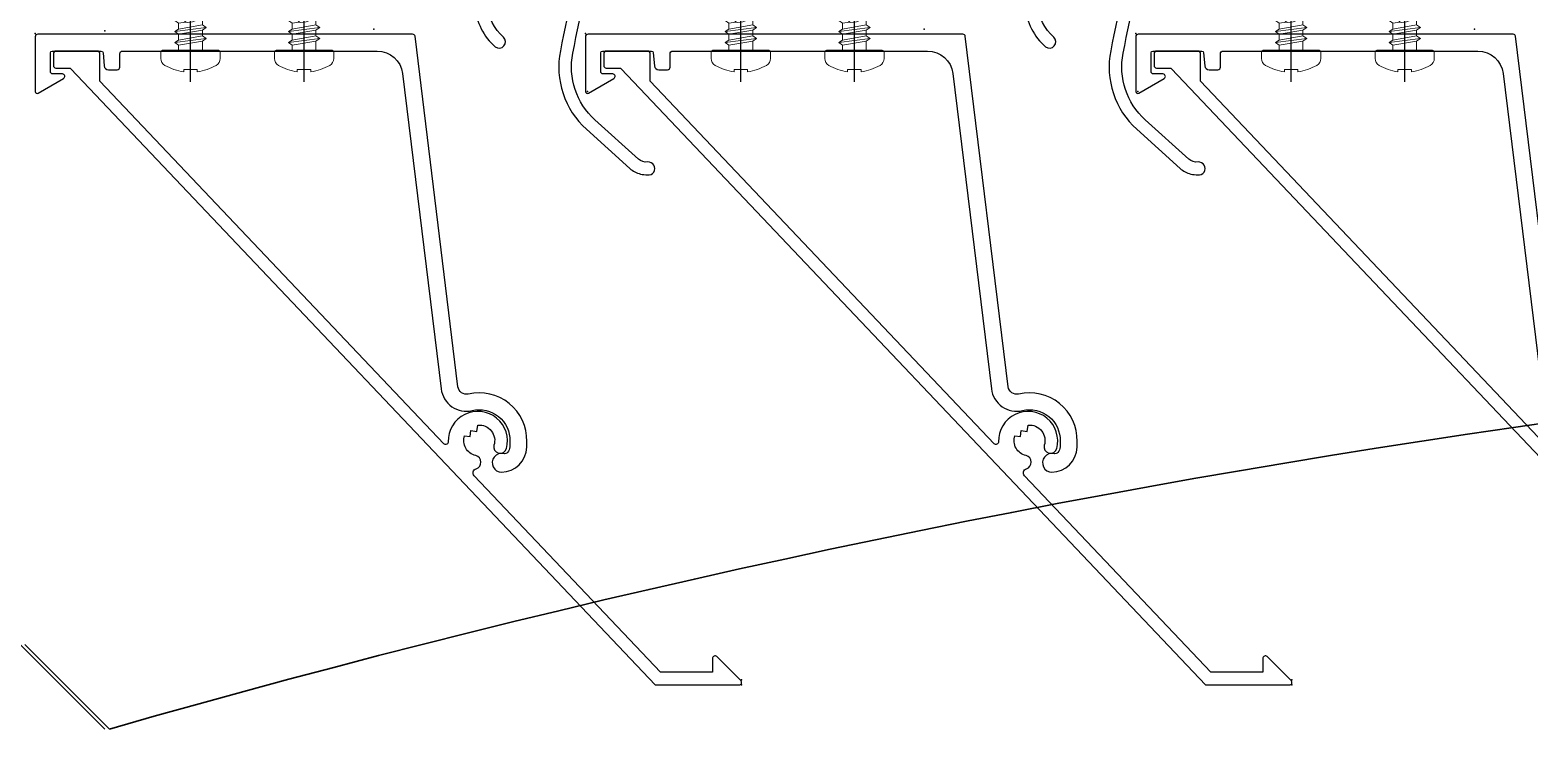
# Model space of a CAD drawing. Header units: millimetres. Extents: x -4391136 to -1798569, y -886572 to -291056.
# Drawn here: x -2454540.4 to -2454363.3, y -393615.9 to -393533.3 of the extents above; entities that cross this region are included whole.
import ezdxf

# ---------------------------------------------------------------- set-up
doc = ezdxf.new("R2010")
doc.units = ezdxf.units.MM
doc.linetypes.add('CENTER', pattern=[50.800000000000004, 31.75, -6.35, 6.35, -6.35])
for name, color, linetype in [('010 - ASPG_ACCESSORIES_MAIN_COLOR_1', 7, 'Continuous'), ('010 - ASPG_EXTR_MAIN_COLOR_2', 7, 'Continuous'), ('010 - ASPG_FRAMING_CUT_COLOR_4', 7, 'Continuous'), ('010 - ASPG_FRAMING_HATCH_', 7, 'Continuous'), ('010 - ASPG_FRAMING_SUB_COLOR_2', 7, 'Continuous'), ('_PP-Dim', 7, 'Continuous'), ('Center Line', 7, 'CENTER'), ('Xref-C-1-PP17-AR-2214-01-B$0$A-GLAZ-CURT', 7, 'Continuous')]:
    doc.layers.add(name, color=color, linetype=linetype)
for name, color, linetype, plot in [('010 - ASPG_EXTR_DEF_SUB', 7, 'Continuous', False), ('010 - ASPG_FASTERN_DEF_SUB', 7, 'Continuous', False), ('010 - ASPG_FRAMING_DEF_SUB', 7, 'Continuous', False)]:
    doc.layers.add(name, color=color, linetype=linetype, plot=plot)
doc.layers.add('SCREW', color=7, linetype='Continuous', lineweight=5)
pattern_1 = [(270, (1257419.243240032, -520041.6224064054), (0.6549599250656583, -1.134423872092541), [0.7562825813950264, -1.512565162790053]), (29.99999999999978, (1257419.243240032, -520041.6224064054), (0.6549599293588203, 1.134423869613882), [0.7562825813950259, -1.512565162790052]), (329.9999999999998, (1257419.243240032, -520041.6224064054), (1.309919854424478, -2.478657937293614e-09), [-1.512565162790051, 0.7562825813950254])]
pattern_2 = [(314.9999999999999, (1257419.492862033, -520021.6224064054), (1.336931354494228, 1.336931354494224), []), (44.99999999999984, (1257419.492862033, -520021.6224064054), (-1.336931354494223, 1.336931354494228), [])]
pattern_3 = [(270, (1257419.442484036, -520043.9224064054), (0.6549599250656583, -1.134423872092541), [0.7562825813950264, -1.512565162790053]), (29.99999999999978, (1257419.442484036, -520043.9224064054), (0.6549599293588203, 1.134423869613882), [0.7562825813950259, -1.512565162790052]), (329.9999999999998, (1257419.442484036, -520043.9224064054), (1.309919854424478, -2.478657937293614e-09), [-1.512565162790051, 0.7562825813950254])]
pattern_4 = [(314.9999999999999, (1257419.192862035, -520023.9224064054), (1.336931354494228, 1.336931354494224), []), (44.99999999999984, (1257419.192862035, -520023.9224064054), (-1.336931354494223, 1.336931354494228), [])]

# ---------------------------------------------------------------- blocks, each defined once
blk = doc.blocks.new('Xref-C-1-PP17-AR-2214-01-B$0$DPA_Curved type B - Curved Type B-V45-ENTRANCE 2 - LOWER ROOF FLOOR PLAN01-flat-1')
at = {"layer": 'Xref-C-1-PP17-AR-2214-01-B$0$A-GLAZ-CURT', "lineweight": 9}
h = blk.add_hatch(dxfattribs=at)
h.set_pattern_fill('ACET-2D-FP_28', angle=90, style=0, pattern_type=2)
h.set_pattern_definition([(49.99999999999999, (2729937.736, 503333.3970000008), (-459.0337474724126, 385.1750482020262), [76.2, -838.2]), (355, (2729937.736, 503333.3970000008), (65.28252745750682, 746.1827032957547), [60.96000000000002, -670.5600000000001]), (100.451, (2729998.464, 503328.0840000007), (-693.3830033246076, -127.8976821547151), [64.76000000000005, -712.3600000000005]), (46.18400000000002, (2729937.736, 503536.5970000007), (-648.57248621923, 622.3064181256742), [114.3, -1257.299999999999]), (96.63599999999998, (2730028.096000001, 503522.5830000007), (-1050.534318683824, -122.2199233656637), [97.14000000000117, -1068.540000000013]), (351.184, (2729937.736, 503536.5970000007), (172.1971373415032, 1110.274966525139), [91.44000000000007, -1005.840000000001]), (21.00000000000002, (2730039.336000001, 503485.7970000007), (-214.7433929342338, 559.4256646482162), [76.20000000000027, -838.2000000000031]), (326, (2730039.336000001, 503485.7970000007), (418.8539380654042, 620.9765000836201), [60.95999999999974, -670.559999999997]), (71.45100000000002, (2730089.874, 503451.7080000007), (-668.4524660190125, 224.2969172171013), [64.75999999999986, -712.3599999999984]), (37.50000000000001, (2729937.736, 503333.3970000008), (-158.7692420154775, 206.9121046213362), [33.528, -628.904, 33.528, -1320.292]), (37.50000000000001, (2729937.736, 503333.3970000008), (-158.7692420154775, 206.9121046213362), [-695.96, -647.192, 33.528, -639.572]), (7.499999999999995, (2729937.736, 503333.3970000008), (-47.30360574389218, 359.3065578758988), [33.52799999999999, -354.5839999999999, 33.52799999999999, -870.204]), (7.499999999999995, (2729937.736, 503333.3970000008), (-47.30360574389218, 359.3065578758988), [-421.64, -613.6639999999999, 33.52799999999999, -223.012]), (327.5, (2729711.168000001, 503333.3970000008), (146.1911639370438, 229.474161533996), [33.52800000000036, -220.4720000000024, -1844.04000000002]), (327.5, (2729711.168000001, 503333.3970000008), (146.1911639370438, 229.474161533996), [-254.0000000000028, 33.52800000000036, -758.9520000000082, -1051.560000000011]), (327.5, (2729711.168000001, 503333.3970000008), (146.1911639370438, 229.474161533996), [-1046.480000000011, 33.52800000000036, -1018.032000000011]), (317.5, (2729609.568, 503333.3970000008), (321.0978918266118, 350.4168590258025), [33.52799999999964, -296.6719999999968, 33.52799999999964, -1239.519999999987]), (317.5, (2729609.568, 503333.3970000008), (321.0978918266118, 350.4168590258025), [-363.7279999999961, -492.7599999999947, 33.52799999999964, -713.2319999999922])])
h.paths.add_polyline_path([(-3.259629011154175e-09, -671.488426612399), (-3.259629011154175e-09, -750.0000001529115), (149.9999999967404, -750.0000001529115), (149.9999999967404, -700.0000001529697), (189.999999997206, -700.0000001529697), (199.999999997206, -690.0000001530279), (173.1051923334599, -576.677522799524), (156.8743433556519, -461.3437719100621), (151.4483587355353, -345.0000000798609), (156.8743433412164, -228.6562282490777), (173.2759108911268, -112.603146939131), (199.9999999529682, -6.402842700481415e-10), (173.1051923055202, 113.3224773565307), (156.8743433435448, 228.6562282480299), (151.4483587383293, 345.0000000788714), (156.8743433584459, 461.3437719088979), (173.2759108911268, 577.3968530856073), (199.999999997206, 690.0000001520966), (189.999999997206, 700.0000001521548), (149.9999999967404, 700.0000001521548), (149.9999999967404, 750.0000001518638), (-3.259629011154175e-09, 750.0000001518638)])
at = {"layer": 'Xref-C-1-PP17-AR-2214-01-B$0$A-GLAZ-CURT', "color": 7, "lineweight": 35}
blk.add_line((190, -700.0000001524459), (200, -690.0000001525041), dxfattribs=at)
blk.add_arc((1401.480889263563, -344.9999999998836), 1250.032530524975, 163.9788116685254, 196.0211883410912, dxfattribs=at)
blk = doc.blocks.new('Xref-C-1-PP17-AR-2214-01-B$0$DPA_Curved type B - Curved Type B-V35-ENTRANCE 2 - LOWER ROOF FLOOR PLAN01-flat-1')
at = {"layer": 'Xref-C-1-PP17-AR-2214-01-B$0$A-GLAZ-CURT', "color": 7}
for p, q in [((190, -700.0000001524459), (200, -690.0000001524459)), ((200, -690.0000001524459), (190, -700.0000001524459))]:
    blk.add_line(p, q, dxfattribs=at)
blk = doc.blocks.new('W-1-PP17-ENT2_REV00_20260526-152612_EX_LOPF-1')
at = {"color": 7, "rotation": 270}
for name, p in [('Xref-C-1-PP17-AR-2214-01-B$0$DPA_Curved type B - Curved Type B-V35-ENTRANCE 2 - LOWER ROOF FLOOR PLAN01-flat-1', (-6684.999999696855, -10205.0088198926)), ('Xref-C-1-PP17-AR-2214-01-B$0$DPA_Curved type B - Curved Type B-V45-ENTRANCE 2 - LOWER ROOF FLOOR PLAN01-flat-1', (-6684.450245452113, -10205.0088198926))]:
    blk.add_blockref(name, p, dxfattribs=at)
blk = doc.blocks.new('*U3397')
at = {"layer": '010 - ASPG_FRAMING_HATCH_', "transparency": 33554585}
h = blk.add_hatch(dxfattribs=at)
h.set_pattern_fill('ANSI32', scale=0.25)
h.set_pattern_definition([(45, (0, 0), (-1.683798022700467, 1.683798022700467), []), (45, (1.1225325, 0), (-1.683798022700467, 1.683798022700467), [])])
edge = h.paths.add_edge_path()
edge.add_line((2.000000000009768, -50.0000000001819), (2.000000000009536, -75.00000000027285))
edge.add_line((2.000000000009536, -75.00000000027285), (-1.376676550535194e-14, -75.00000000027285))
edge.add_line((-1.377727649045784e-14, -75.00000000027285), (2.183725214694612e-13, -49.00000000020555))
edge.add_arc((0.9999999999907824, -49.00000000021976), 0.999999999990564, 89.99999999918577, 179.9999999991858, ccw=False)
edge.add_line((1.000000000004993, -48.00000000022919), (62.99999999987471, -48.00000000022955))
edge.add_arc((62.99999999988892, -47.00000000023898), 0.999999999990564, 269.9999999991858, 359.9999999991858)
edge.add_line((63.99999999987948, -47.00000000025319), (63.99999999987995, 47.00000000025248))
edge.add_arc((62.99999999988939, 47.00000000023827), 0.999999999990564, 8.142219984623432e-10, 90.00000000081424)
edge.add_line((62.99999999987518, 48.00000000022884), (1.000000000005464, 48.00000000022919))
edge.add_arc((0.9999999999912551, 49.00000000021976), 0.999999999990564, 180.0000000008142, 270.0000000008142, ccw=False)
edge.add_line((6.91122180303467e-13, 49.00000000020555), (9.232719782633861e-13, 75.00000000027285))
edge.add_line((9.232719782633861e-13, 75.00000000027285), (2.000000000010473, 75.00000000027285))
edge.add_line((2.000000000010473, 75.00000000027285), (2.000000000010241, 50.0000000001819))
edge.add_line((2.000000000010241, 50.0000000001819), (140.9999999998781, 50.00000000018107))
edge.add_line((140.9999999998781, 50.00000000018107), (140.9999999998781, 41.00000000016652))
edge.add_arc((139.9999999998876, 41.00000000018073), 0.999999999990564, 269.9999999991858, 359.9999999991858, ccw=False)
edge.add_line((139.9999999998734, 40.00000000019017), (131.999999999892, 40.00000000019029))
edge.add_arc((131.9999999998778, 41.00000000018085), 0.999999999990564, 180.0000000008142, 270.0000000008142, ccw=False)
edge.add_line((130.9999999998872, 41.00000000016664), (130.9999999998872, 47.00000000025214))
edge.add_arc((129.9999999998967, 47.00000000023793), 0.999999999990564, 8.142219984623432e-10, 90.00000000081424)
edge.add_line((129.9999999998824, 48.00000000022849), (66.99999999989429, 48.00000000022884))
edge.add_arc((66.99999999988007, 47.00000000023827), 0.999999999990564, 89.99999999918577, 179.9999999991858)
edge.add_line((65.99999999988951, 47.00000000025248), (65.99999999988903, -47.00000000025319))
edge.add_arc((66.99999999987959, -47.00000000023898), 0.999999999990564, 180.0000000008142, 270.0000000008142)
edge.add_line((66.9999999998938, -48.00000000022955), (129.9999999998819, -48.0000000002299))
edge.add_arc((129.9999999998961, -47.00000000023933), 0.999999999990564, 269.9999999991858, 359.9999999991858)
edge.add_line((130.9999999998867, -47.00000000025354), (130.9999999998868, -41.00000000357866))
edge.add_arc((131.9999999998773, -41.00000000359287), 0.999999999990564, 89.99999999918577, 179.9999999991858, ccw=False)
edge.add_line((131.9999999998915, -40.0000000036023), (139.9999999998729, -40.00000000360242))
edge.add_arc((139.9999999998871, -41.00000000359299), 0.999999999990564, 8.14225131762214e-10, 90.00000000081423, ccw=False)
edge.add_line((140.9999999998777, -41.00000000357878), (140.9999999998776, -50.00000000632181))
edge.add_line((140.9999999998776, -50.00000000632181), (2.000000000009777, -50.0000000001819))
h.paths.add_polyline_path([(138.9999999998686, 48.00000000022837), (138.9999999998686, 42.00000000355348), (132.9999999998968, 42.0000000035536), (132.9999999998968, 48.00000000022849)], flags=16)
h.paths.add_polyline_path([(138.999999999868, -48.00000000023002), (138.9999999998681, -42.00000000355513), (132.9999999998963, -42.00000000355501), (132.9999999998962, -48.00000000023001)], flags=16)
at = {"layer": '010 - ASPG_FRAMING_HATCH_'}
h = blk.add_hatch(dxfattribs=at)
h.set_pattern_fill('ANSI37', scale=0.5954980955866349, angle=-90.00000000000001)
h.set_pattern_definition(pattern_2)
edge = h.paths.add_edge_path()
edge.add_ellipse((57.77220869647454, 55.00000000111321), major_axis=(-3.509070088518285e-14, -4.999999999272404), ratio=0.6444816938462435, start_angle=0, end_angle=180)
edge.add_line((57.77220869647455, 60.00000000018189), (61.99999999977764, 60.00000000018189))
edge.add_arc((61.99999999977037, 60.30000000023573), 0.3000000000538421, -89.99999999861039, -1.389609784768862e-09)
edge.add_line((62.29999999982421, 60.30000000022845), (62.29999999982421, 61.00000000018188))
edge.add_line((62.29999999982421, 61.00000000018188), (61.79999999982421, 61.50000000041472))
edge.add_line((61.79999999982421, 61.50000000041472), (62.29999999982421, 62.00000000018188))
edge.add_line((62.29999999982421, 62.00000000018188), (61.79999999982421, 62.50000000041472))
edge.add_line((61.79999999982421, 62.50000000041472), (62.29999999982421, 63.00000000018188))
edge.add_line((62.29999999982421, 63.00000000018188), (61.79999999982421, 63.50000000018188))
edge.add_line((61.79999999982421, 63.50000000018188), (62.29999999982421, 64.00000000018188))
edge.add_line((62.29999999982421, 64.00000000018188), (62.29999999982421, 65.00000000018188))
edge.add_line((62.29999999982421, 65.00000000018188), (63.29999999970779, 65.00000000018188))
edge.add_line((63.29999999970779, 65.00000000018188), (63.79999999970779, 65.50000000018188))
edge.add_line((63.79999999970779, 65.50000000018188), (64.2999999997078, 65.00000000018188))
edge.add_line((64.2999999997078, 65.00000000018188), (64.7999999997078, 65.50000000018188))
edge.add_line((64.7999999997078, 65.50000000018188), (65.2999999997078, 65.00000000018188))
edge.add_line((65.2999999997078, 65.00000000018188), (65.7999999997078, 65.50000000018188))
edge.add_line((65.7999999997078, 65.50000000018188), (66.29999999982421, 65.00000000018188))
edge.add_line((66.29999999982421, 65.00000000018188), (66.99999999977764, 65.00000000018188))
edge.add_arc((66.99999999974126, 65.30000000014842), 0.2999999999665306, -89.99999999305199, 1.528565674358258e-08)
edge.add_line((67.2999999997078, 65.30000000022845), (67.30017822586116, 60.00000000018188))
edge.add_arc((77.20009572393145, 55.00000000088038), 11.09091368921486, 153.2037265686182, 206.7962734313818)
edge.add_line((67.30017822586116, 50.00000000157887), (57.77220869647455, 50.00000000157887))
h = blk.add_hatch(dxfattribs=at)
h.set_pattern_fill('ANSI37', scale=0.5954980955866349, angle=-90.00000000000001)
h.set_pattern_definition(pattern_4)
edge = h.paths.add_edge_path()
edge.add_ellipse((11.52796953010241, 55.00000000111323), major_axis=(-3.510345640540481e-14, -4.999999999272404), ratio=0.6444816938462435, start_angle=180, end_angle=360, ccw=False)
edge.add_line((11.52796953010241, 60.00000000018191), (2.00000000074399, 60.00000000018191))
edge.add_arc((-7.899917497165894, 55.00000000111323), 11.09091368915029, -26.79627343179601, 26.796273430967574, ccw=False)
edge.add_line((2.000000000715794, 50.00000000157889), (11.52796953007421, 50.00000000157889))
h = blk.add_hatch(dxfattribs=at)
h.set_pattern_fill('HONEY', scale=0.238199238234654, angle=-90.00000000000001)
h.set_pattern_definition(pattern_3)
edge = h.paths.add_edge_path()
edge.add_ellipse((11.7775915319535, 55.00000000111977), major_axis=(-3.509070088518285e-14, -4.999999999272404), ratio=0.6444816938462435, start_angle=0, end_angle=360, ccw=False)
h = blk.add_hatch(dxfattribs=at)
h.set_pattern_fill('HONEY', scale=0.238199238234654, angle=-90.00000000000001)
h.set_pattern_definition(pattern_1)
edge = h.paths.add_edge_path()
edge.add_ellipse((57.52258669462346, 55.00000000111321), major_axis=(-3.509070088518285e-14, -4.999999999272404), ratio=0.6444816938462435, start_angle=0, end_angle=360)
h = blk.add_hatch(dxfattribs=at)
h.set_pattern_fill('ANSI37', scale=0.5954980955866349, angle=-90.00000000000001)
h.set_pattern_definition(pattern_4)
edge = h.paths.add_edge_path()
edge.add_ellipse((11.52796953010241, -55.00000000111394), major_axis=(-3.510345640540481e-14, 4.999999999272404), ratio=0.6444816938462435, start_angle=0, end_angle=180)
edge.add_line((11.52796953010241, -60.00000000018262), (2.00000000074399, -60.00000000018262))
edge.add_arc((-7.899917497165894, -55.00000000111394), 11.09091368915029, 333.2037265690324, 386.796273431796)
edge.add_line((2.000000000715794, -50.0000000015796), (11.52796953007421, -50.0000000015796))
h = blk.add_hatch(dxfattribs=at)
h.set_pattern_fill('HONEY', scale=0.238199238234654, angle=-90.00000000000001)
h.set_pattern_definition(pattern_3)
edge = h.paths.add_edge_path()
edge.add_ellipse((11.7775915319535, -55.00000000112048), major_axis=(-3.509070088518285e-14, 4.999999999272404), ratio=0.6444816938462435, start_angle=0, end_angle=360)
h = blk.add_hatch(dxfattribs=at)
h.set_pattern_fill('HONEY', scale=0.238199238234654, angle=-90.00000000000001)
h.set_pattern_definition(pattern_1)
edge = h.paths.add_edge_path()
edge.add_ellipse((57.52258669462346, -55.00000000111392), major_axis=(-3.509070088518285e-14, 4.999999999272404), ratio=0.6444816938462435, start_angle=0, end_angle=360, ccw=False)
h = blk.add_hatch(dxfattribs=at)
h.set_pattern_fill('ANSI37', scale=0.5954980955866349, angle=-90.00000000000001)
h.set_pattern_definition(pattern_2)
edge = h.paths.add_edge_path()
edge.add_ellipse((57.77220869647454, -55.00000000111392), major_axis=(-3.509070088518285e-14, 4.999999999272404), ratio=0.6444816938462435, start_angle=180, end_angle=360, ccw=False)
edge.add_line((57.77220869647455, -60.0000000001826), (61.99999999977764, -60.0000000001826))
edge.add_arc((61.99999999977037, -60.30000000023644), 0.3000000000538421, 360.0000000013896, 449.9999999986104, ccw=False)
edge.add_line((62.29999999982421, -60.30000000022916), (62.29999999982421, -61.0000000001826))
edge.add_line((62.29999999982421, -61.0000000001826), (61.79999999982421, -61.50000000041543))
edge.add_line((61.79999999982421, -61.50000000041543), (62.29999999982421, -62.0000000001826))
edge.add_line((62.29999999982421, -62.0000000001826), (61.79999999982421, -62.50000000041543))
edge.add_line((61.79999999982421, -62.50000000041543), (62.29999999982421, -63.0000000001826))
edge.add_line((62.29999999982421, -63.0000000001826), (61.79999999982421, -63.5000000001826))
edge.add_line((61.79999999982421, -63.5000000001826), (62.29999999982421, -64.0000000001826))
edge.add_line((62.29999999982421, -64.0000000001826), (62.29999999982421, -65.0000000001826))
edge.add_line((62.29999999982421, -65.0000000001826), (63.29999999970779, -65.0000000001826))
edge.add_line((63.29999999970779, -65.0000000001826), (63.79999999970779, -65.5000000001826))
edge.add_line((63.79999999970779, -65.5000000001826), (64.2999999997078, -65.0000000001826))
edge.add_line((64.2999999997078, -65.0000000001826), (64.7999999997078, -65.5000000001826))
edge.add_line((64.7999999997078, -65.5000000001826), (65.2999999997078, -65.0000000001826))
edge.add_line((65.2999999997078, -65.0000000001826), (65.7999999997078, -65.5000000001826))
edge.add_line((65.7999999997078, -65.5000000001826), (66.29999999982421, -65.0000000001826))
edge.add_line((66.29999999982421, -65.0000000001826), (66.99999999977764, -65.0000000001826))
edge.add_arc((66.99999999974126, -65.30000000014913), 0.2999999999665306, 359.99999998471435, 449.999999993052, ccw=False)
edge.add_line((67.2999999997078, -65.30000000022916), (67.30017822586116, -60.0000000001826))
edge.add_arc((77.20009572393145, -55.00000000088109), 11.09091368921486, 153.2037265686182, 206.7962734313818, ccw=False)
edge.add_line((67.30017822586116, -50.00000000157958), (57.77220869647455, -50.00000000157958))
at = {"layer": '010 - ASPG_FASTERN_DEF_SUB', "color": 7}
blk.add_point((0, 0), dxfattribs=at)
at = {"layer": '010 - ASPG_FRAMING_CUT_COLOR_4', "color": 7}
blk.add_lwpolyline([(2.000000000009768, -50.0000000001819), (2.000000000009536, -75.00000000027285), (-1.377727649045784e-14, -75.00000000027285), (2.183725214694612e-13, -49.00000000020555, -0.414213562373095), (1.000000000004993, -48.00000000022919), (62.99999999987471, -48.00000000022955, 0.414213562373095), (63.99999999987948, -47.00000000025319), (63.99999999987995, 47.00000000025248, 0.414213562373095), (62.99999999987518, 48.00000000022884), (1.000000000005466, 48.00000000022919, -0.414213562373095), (6.91122180303467e-13, 49.00000000020555), (9.232719782633861e-13, 75.00000000027285), (2.000000000010473, 75.00000000027285), (2.000000000010241, 50.0000000001819), (140.9999999998781, 50.00000000018107), (140.9999999998781, 41.00000000016652, -0.414213562373095), (139.9999999998734, 40.00000000019017), (131.999999999892, 40.00000000019029, -0.414213562373095), (130.9999999998872, 41.00000000016664), (130.9999999998872, 47.00000000025214, 0.414213562373095), (129.9999999998824, 48.00000000022849), (66.99999999989429, 48.00000000022884, 0.414213562373095), (65.99999999988951, 47.00000000025248), (65.99999999988903, -47.00000000025319, 0.414213562373095), (66.9999999998938, -48.00000000022955), (129.9999999998819, -48.0000000002299, 0.414213562373095), (130.9999999998867, -47.00000000025354), (130.9999999998868, -41.00000000357866, -0.414213562373095), (131.9999999998915, -40.0000000036023), (139.9999999998729, -40.00000000360242, -0.414213562373095), (140.9999999998777, -41.00000000357878), (140.9999999998776, -50.00000000632181)], format="xyb", close=True, dxfattribs=at)
for points in [[(138.9999999998686, 48.00000000022837), (138.9999999998686, 42.00000000355348), (132.9999999998968, 42.0000000035536), (132.9999999998968, 48.00000000022849)], [(138.999999999868, -48.00000000023002), (138.9999999998681, -42.00000000355513), (132.9999999998963, -42.00000000355501), (132.9999999998962, -48.00000000023001)]]:
    blk.add_lwpolyline(points, close=True, dxfattribs=at)
at = {"layer": '010 - ASPG_FRAMING_DEF_SUB', "color": 7, "transparency": 33554508}
blk.add_line((136.4999999998283, 2.131628207280301e-14), (-4.500000000049795, 2.131628207280301e-14), dxfattribs=at)
at = {"layer": '010 - ASPG_FRAMING_DEF_SUB', "color": 7, "transparency": 33554457}
for points in [[(54.30017822586116, 50.00000000157887), (67.30017822586116, 50.00000000157887), (67.30017822586116, 65.50000000018188), (54.30017822586116, 65.50000000018188)], [(2.000000000715794, 50.00000000157889), (15.00000000071579, 50.00000000158543), (15.00000000071579, 60.00000000039217), (2.000000000715794, 60.00000000038563)], [(2.000000000715794, -50.0000000015796), (15.00000000071579, -50.00000000158614), (15.00000000071579, -60.00000000039288), (2.000000000715794, -60.00000000038634)], [(54.30017822586116, -50.00000000157958), (67.30017822586116, -50.00000000157958), (67.30017822586116, -65.5000000001826), (54.30017822586116, -65.5000000001826)]]:
    blk.add_lwpolyline(points, close=True, dxfattribs=at)
at = {"layer": '010 - ASPG_FRAMING_SUB_COLOR_2', "color": 7}
for points in [[(57.52258669462346, 50.00000000157888), (67.30017822586116, 50.00000000157887, -0.2381992382621886), (67.30017822586116, 60.00000000018188), (67.2999999997078, 65.30000000022845, -0.4142135624157165), (66.99999999977764, 65.00000000018188), (66.29999999982421, 65.00000000018188), (65.7999999997078, 65.50000000018188), (65.2999999997078, 65.00000000018188), (64.7999999997078, 65.50000000018188), (64.2999999997078, 65.00000000018188), (63.79999999970779, 65.50000000018188), (63.29999999970779, 65.00000000018188), (62.29999999982421, 65.00000000018188), (62.29999999982421, 64.00000000018188), (61.79999999982421, 63.50000000018188), (62.29999999982421, 63.00000000018188), (61.79999999982421, 62.50000000041472), (62.29999999982421, 62.00000000018188), (61.79999999982421, 61.50000000041472), (62.29999999982421, 61.00000000018188), (62.29999999982421, 60.30000000022845, -0.414213562358888), (61.99999999977764, 60.00000000018188), (57.52258669462346, 60.00000000018189)], [(11.77759153183708, 50.00000000158543), (2.000000000715794, 50.00000000157889, 0.2381992382621886), (2.000000000715796, 60.00000000018191), (11.77759153183708, 60.00000000018844)], [(11.77759153183708, -50.00000000158614), (2.000000000715794, -50.0000000015796, -0.2381992382621886), (2.000000000715796, -60.00000000018262), (11.77759153183708, -60.00000000018915)], [(57.52258669462346, -50.00000000157959), (67.30017822586116, -50.00000000157958, 0.2381992382621886), (67.30017822586116, -60.0000000001826), (67.2999999997078, -65.30000000022916, 0.4142135624157165), (66.99999999977764, -65.0000000001826), (66.29999999982421, -65.0000000001826), (65.7999999997078, -65.5000000001826), (65.2999999997078, -65.0000000001826), (64.7999999997078, -65.5000000001826), (64.2999999997078, -65.0000000001826), (63.79999999970779, -65.5000000001826), (63.29999999970779, -65.0000000001826), (62.29999999982421, -65.0000000001826), (62.29999999982421, -64.0000000001826), (61.79999999982421, -63.5000000001826), (62.29999999982421, -63.0000000001826), (61.79999999982421, -62.50000000041543), (62.29999999982421, -62.0000000001826), (61.79999999982421, -61.50000000041543), (62.29999999982421, -61.0000000001826), (62.29999999982421, -60.30000000022916, 0.414213562358888), (61.99999999977764, -60.0000000001826), (57.52258669462346, -60.0000000001826)]]:
    blk.add_lwpolyline(points, format="xyb", dxfattribs=at)
at = {"layer": '010 - ASPG_FRAMING_SUB_COLOR_2', "color": 7, "extrusion": (0, 0, -1)}
for centre, major_axis in [((11.7775915319535, 55.00000000111977), (-3.509070088518285e-14, -4.999999999272404)), ((57.52258669462346, -55.00000000111392), (-3.509070088518285e-14, 4.999999999272404))]:
    blk.add_ellipse(centre, major_axis=major_axis, ratio=0.6444816938462435, dxfattribs=at)
at = {"layer": '010 - ASPG_FRAMING_SUB_COLOR_2', "color": 7}
for centre, major_axis in [((57.52258669462346, 55.00000000111321), (-3.509070088518285e-14, -4.999999999272404)), ((11.7775915319535, -55.00000000112048), (-3.509070088518285e-14, 4.999999999272404))]:
    blk.add_ellipse(centre, major_axis=major_axis, ratio=0.6444816938462435, dxfattribs=at)
blk = doc.blocks.new('PZG35-9D5')
at = {"layer": 'Center Line', "color": 7}
blk.add_line((1.4210854715202e-14, 3.733653355866409), (1.4210854715202e-14, -10.53404386090006), dxfattribs=at)
at = {"layer": 'SCREW', "color": 7}
for p, q in [((-1.399999999999963, 2.842170943040401e-14), (-1.399999999999963, -1.090192378864657)), ((1.399999999999991, 0), (1.399999999999991, -0.5901923788647139)), ((-1.850000000000009, -1.399999999999977), (1.850000000000037, -0.8999999999999773)), ((-1.850000000000009, -1.399999999999977), (-1.399999999999963, -1.090192378864685)), ((-1.850000000000009, -1.399999999999977), (-1.399999999999963, -1.709807621135297)), ((-1.399999999999963, -1.090192378864685), (1.399999999999991, -0.5901923788646855)), ((-1.399999999999963, -1.709807621135297), (1.399999999999991, -1.209807621135297)), ((-1.399999999999963, -1.709807621135269), (-1.399999999999963, -2.390192378864697)), ((1.850000000000037, -0.8999999999999773), (1.399999999999991, -0.5901923788646855)), ((1.850000000000037, -0.8999999999999773), (1.399999999999991, -1.209807621135297)), ((1.399999999999991, -1.209807621135269), (1.399999999999991, -1.890192378864725)), ((-1.850000000000009, -2.699999999999989), (1.850000000000037, -2.199999999999989)), ((-1.850000000000009, -2.699999999999989), (-1.399999999999963, -2.390192378864697)), ((-1.850000000000009, -2.699999999999989), (-1.399999999999963, -3.009807621135309)), ((-1.399999999999963, -2.390192378864697), (1.399999999999991, -1.890192378864697)), ((-1.399999999999963, -3.009807621135309), (1.399999999999991, -2.509807621135309)), ((-1.399999999999963, -3.009807621135309), (-1.399999999999963, -3.690192378864708)), ((0.5619885887190463, -3.339837273736322), (1.399999999999991, -3.190192378864708)), ((0.7141825614195483, -3.653488843051434), (1.850000000000037, -3.5)), ((1.850000000000037, -2.199999999999989), (1.399999999999991, -1.890192378864697)), ((1.850000000000037, -2.199999999999989), (1.399999999999991, -2.509807621135309)), ((1.399999999999991, -2.50980762113528), (1.399999999999991, -3.190192378864708)), ((1.850000000000037, -3.5), (1.399999999999991, -3.190192378864708)), ((1.850000000000037, -3.5), (1.399999999999991, -3.80980762113532)), ((-1.850000000000009, -4), (-1.399999999999963, -3.690192378864708)), ((-1.850000000000009, -4), (-0.9911470940920566, -3.883938796498938)), ((-1.850000000000009, -4), (-1.399999999999963, -4.30980762113532)), ((-1.399999999999963, -3.690192378864708), (-0.8446989986695002, -3.591031485769975)), ((-1.399999999999963, -4.30980762113532), (-1.184865735341859, -4.271390788160659)), ((-1.399999999999963, -4.309807621135349), (-1.399999999999963, -8.099999999999966)), ((0.7141825614195483, -3.932275020881832), (1.399999999999991, -3.80980762113532)), ((0.7141825614195483, -4.612659778611231), (1.399999999999991, -4.49019237886472)), ((0.7141825614195483, -4.953488843051389), (1.850000000000037, -4.800000000000011)), ((0.7141825614195483, -5.232275020881843), (1.399999999999991, -5.109807621135332)), ((1.399999999999991, -3.809807621135349), (1.399999999999991, -4.490192378864691)), ((1.850000000000037, -4.800000000000011), (1.399999999999991, -4.49019237886472)), ((1.850000000000037, -4.800000000000011), (1.399999999999991, -5.109807621135332)), ((1.399999999999991, -5.109807621135332), (1.399999999999991, -8.099999999999966)), ((1.4210854715202e-14, -9.5), (-1.399999999999963, -8.099999999999966)), ((1.4210854715202e-14, -9.5), (1.399999999999991, -8.099999999999966))]:
    blk.add_line(p, q, dxfattribs=at)
blk.add_lwpolyline([(1.4210854715202e-14, -9.5), (0.7141825614195483, -5.232275020881843), (0.7141825614195483, -3.600899293750615, 0.4176573264866609), (0.4106596181599826, -3.300919979679151, 0.1081021898226624), (-0.8446989986694433, -3.591031485769975), (-1.399999999999991, -4.701675652739141)], format="xyb", dxfattribs=at)
blk = doc.blocks.new('*U3396')
at = {"layer": 'SCREW', "color": 7}
blk.add_lwpolyline([(3.026373332565058, 1.780836269555209, 0.09905967801670053), (0.7999999999999687, 2.546427498927414), (0.7999999999999687, 2.274284095813357), (-0.800000000000054, 2.274284095813357), (-0.800000000000054, 2.546427498927414, 0.09905967801670058), (-3.026373332565143, 1.780836269555209, 0.2665876613401604), (-3.500000000000043, 0.9556546004010897), (-3.500000000000043, 0.1999999999999886, 0.4142135623730938), (-3.300000000000054, 0), (3.299999999999997, 0, 0.4142135623731049), (3.499999999999986, 0.1999999999999886), (3.499999999999957, 0.9556546004010897, 0.2665876613401604)], format="xyb", close=True, dxfattribs=at)
blk.add_blockref('PZG35-9D5', (-1.4210854715202e-14, 0), dxfattribs=at)
blk = doc.blocks.new('*U3399')
at = {"color": 7}
blk.add_point((0, 0), dxfattribs=at)
at = {"layer": '010 - ASPG_ACCESSORIES_MAIN_COLOR_1', "color": 7}
blk.add_lwpolyline([(-39.69999999902211, -0.5999999995172398, 0.4142135623731156), (-39.99999999883585, -0.8999999995638059), (-39.99999999883585, -7.366962144914214, 0.5773502691897371), (-39.65044321701862, -7.568778847059366), (-36.64260295056738, -5.832201459393036, 0.7673269879794871), (-36.78520590183325, -5.299999999645297), (-37.89999999874271, -5.299999999645297, -0.4142135623735732), (-38.19999999902211, -4.999999999656938), (-38.19999999902211, -2.799999999587089, -0.4142135623730951), (-37.99999999883585, -2.59999999951724), (-32.18326623388566, -2.59999999951724, -0.3888787318530097), (-31.98402729420923, -2.782568851142787), (-31.8474567013327, -4.343577870872468, 0.3888787318530089), (-31.34935935237445, -4.799999999528882), (-30.29999999911524, -4.799999999528882, 0.4142135623732408), (-29.99999999883585, -4.499999999540523), (-29.99999999883585, -2.899999999505599, -0.4142135623731785), (-29.69999999902211, -2.59999999951724), (0.4107479506637901, -2.59999999951724, -0.3789692262628873), (3.38851808081381, -5.235465979035143), (7.952927200356498, -42.5207682372482, 0.4465929586642906), (11.6177961837966, -45.07649022702281, -0.4898018444424612), (16.07846395508386, -48.68238816667036), (16.06490363762714, -49.36225294566866, -0.1824796859550777), (15.80227640201338, -50.01801436272836, -0.2679491924113072), (15.32539491611533, -50.16829426406803, 1.122114645179816), (15.09990952932276, -52.3421093734276, 0.4050039718497206), (18.0645059288945, -49.40213623346681), (18.07806624681689, -48.72227145435209, 0.4898054953707174), (11.15966573380865, -43.12966807454978, -0.4465970485362636), (9.938031048281118, -42.27776159492242), (4.866356541635469, -0.8481197821154633, 0.3641755342157969), (4.570876519894227, -0.5999999995172398)], format="xyb", close=True, dxfattribs=at)
at = {"layer": '010 - ASPG_EXTR_DEF_SUB', "color": 7}
for p in [(-39.99999999883585, -0.4999999995172402), (43.44495566345738, -76.89999999944341), (43.44495566345738, -77.49999999954052)]:
    blk.add_point(p, dxfattribs=at)
at = {"layer": '010 - ASPG_EXTR_MAIN_COLOR_2', "color": 7}
blk.add_lwpolyline([(11.37409105408005, -48.15170148877115), (11.47245816211216, -47.43577758665815), (12.17779493960552, -47.55667202338264), (12.29266474000178, -46.78670596401826, -0.5355375090189683), (14.1918134491425, -49.16870282323253, 0.9915718169393263), (15.66379558271728, -49.57599316951273, 1.157025413028558), (8.792231505503878, -48.77291728999153, -0.6885576205791355), (8.274611146422103, -48.98797988444021), (-17.14292736421339, -22.16859813180672), (-32.34153279638849, -6.131750148785431), (-32.34153279638849, -2.899999981694054, 0.4143115081626392), (-32.64163311407901, -2.59999999951724), (-37.54163311352022, -2.59999999951724, 0.4141156188887998), (-37.84153278893791, -2.899999981635847), (-37.84153278893791, -4.299999988411218, 0.4142135623731781), (-37.54153279098682, -4.599999986478724), (-35.98884801496752, -4.599999986478724, -0.205894629290155), (-35.77110154624097, -4.693635078269653), (33.22969053988345, -77.49999999954052), (43.14495566324331, -77.49999999954052, 0.6681786376628355), (43.35708769806661, -76.98786796536915), (40.5215537941549, -74.1523340573247, 0.6681786381757795), (40.00942175951786, -74.36446609156592), (40.00942175951786, -75.99999999802712), (33.87471885257401, -75.99999999802712), (11.86384030175395, -52.7751643466243, -0.5583539238224016), (12.08261241135187, -51.95244935475676, 0.7662751832817146), (12.03674733010121, -50.39291741001107, -0.4385828234445206), (10.70630855322815, -48.05207626283555)], format="xyb", close=True, dxfattribs=at)
at = {"layer": 'SCREW', "color": 7, "rotation": 180}
for p in [(-21.64901723782532, -2.499999999924694), (-8.237076249206439, -2.499999999924694)]:
    blk.add_blockref('*U3396', p, dxfattribs=at)
blk = doc.blocks.new('*U3050')
at = {"color": 7}
blk.add_point((60.00000000297587, 69.4999942112745), dxfattribs=at)
at = {"color": 7, "xscale": -1, "rotation": 180}
for p in [(91.77030946011655, 69.3), (156.7703094601166, 69.3), (221.7703094601166, 69.3)]:
    blk.add_blockref('*U3399', p, dxfattribs=at)
at = {"color": 7, "transparency": 33554559, "xscale": -1, "rotation": 270}
for p in [(0, 0), (1500, 1.546684558206834e-09)]:
    blk.add_blockref('*U3397', p, dxfattribs=at)
blk = doc.blocks.new('W-1-PP17-ENT2_REV00_20260528-225335_ASPG_UPPF')
at = {"color": 7, "xscale": -1, "zscale": -1, "rotation": 180}
blk.add_blockref('*U3050', (-8935, -10252.99999999953), dxfattribs=at)
blk.add_blockref('*U3050', (-7435, -10252.99999999953), dxfattribs=at)
blk = doc.blocks.new('*U3043')
at = {"layer": '010 - ASPG_EXTR_DEF_SUB', "color": 7}
for p in [(0, 0), (65, -1.251976300409297e-11)]:
    blk.add_point(p, dxfattribs=at)
at = {"layer": '010 - ASPG_EXTR_MAIN_COLOR_2', "color": 7}
for points in [[(-11.53698711935431, 15.0572996455594, 0.4171002255848137), (-10.88563127024099, 5.272964205185417, 0.9355530918984264), (-9.9033358450979, 6.406584819720592, -0.4344100119147308), (-10.19664548011497, 14.29476617486216, -0.01499848524836865)], [(-0.08286065561696887, 19.76412730314769, 0.004917316774645771), (-3.1933000148274, 4.803864106419496, 0.2636109069979271), (-0.119790066499263, -4.460317215009127), (4.995733695104718, -9.084236264869105, 0.1258843890439943), (6.267761250492185, -9.753782964195125, 0.04427494949630078), (7.089544059708714, -9.866966022993438, 1.107654826573523), (7.125459210947156, -8.33180570154218, -0.2155958426847688), (6.023226659279317, -7.991025416878983), (0.8860520706512034, -3.347536196233705, -0.2636109069978752), (-1.721774552483112, 4.512981288600713, -0.004854851929905817), (1.341383616439998, 19.2550770000089, 0.2339601468136614)], [(53.46301288064569, 15.05729964554688, 0.4171002255848137), (54.11436872975901, 5.272964205172897, 0.9355530918984264), (55.0966641549021, 6.406584819708073, -0.4344100119147308), (54.80335451988503, 14.29476617484964, -0.01499848524836865)], [(64.91713934438303, 19.76412730313517, 0.004917316774645771), (61.8066999851726, 4.803864106406976, 0.2636109069979271), (64.88020993350074, -4.460317215021647), (69.99573369510472, -9.084236264881625, 0.1258843890439943), (71.26776125049219, -9.753782964207645, 0.04427494949630078), (72.08954405970871, -9.866966023005958, 1.107654826573523), (72.12545921094716, -8.3318057015547, -0.2155958426847688), (71.02322665927932, -7.991025416891503), (65.8860520706512, -3.347536196246224, -0.2636109069978752), (63.27822544751689, 4.512981288588193, -0.004854851929905817), (66.34138361644, 19.25507699999638, 0.2339601468136614)]]:
    blk.add_lwpolyline(points, format="xyb", dxfattribs=at)

msp = doc.modelspace()

# ---------------------------------------------------------------- block references
at = {"color": 7}
msp.add_blockref('W-1-PP17-ENT2_REV00_20260528-225335_ASPG_UPPF', (-2447156.514610203, -383210.8748381315), dxfattribs=at)

# ---------------------------------------------------------------- next in the draw order: block references
msp.add_blockref('*U3043', (-2454474.511262887, -393540.541800276), dxfattribs=at)

# ---------------------------------------------------------------- next in the draw order: block references
at = {"layer": '_PP-Dim', "color": 7}
msp.add_blockref('W-1-PP17-ENT2_REV00_20260526-152612_EX_LOPF-1', (-2447156.514610203, -383210.8748381315), dxfattribs=at)

doc.saveas('drawing.dxf')
